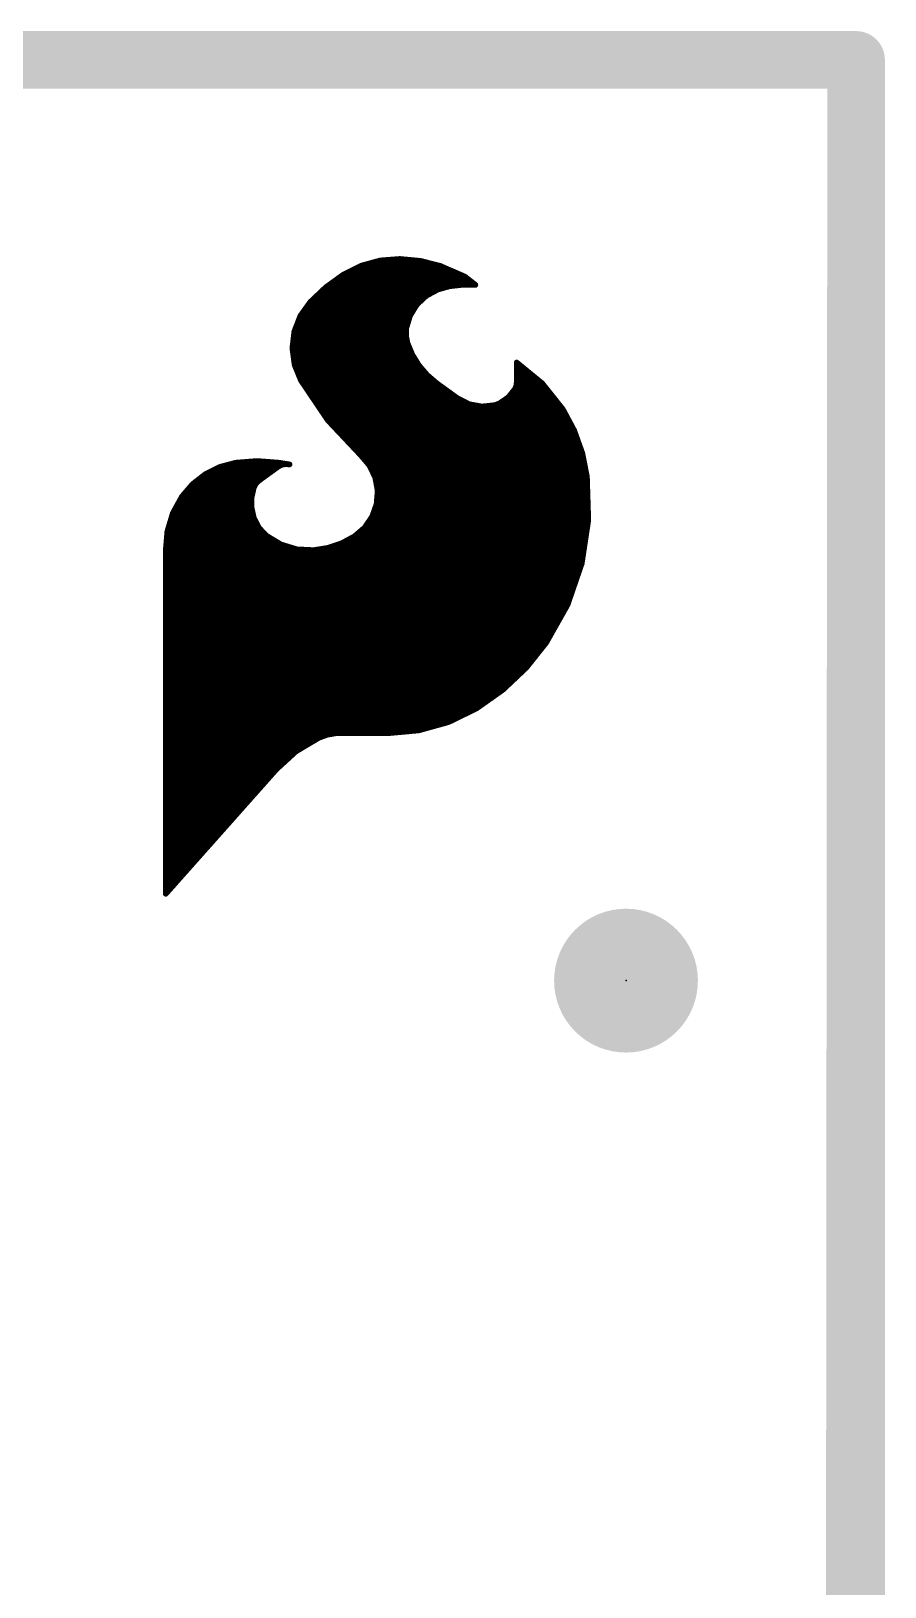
# Model space of a CAD drawing. Extents: x -0.1 to 30.6, y -0.1 to 23.
# Drawn here: x 26.84 to 30.61, y 16.12 to 22.99 of the extents above; entities that cross this region are included whole.
import ezdxf

# ---------------------------------------------------------------- set-up
doc = ezdxf.new("R2010")
doc.units = 0
for name, color, linetype in [('1', 12, 'CONTINUOUS'), ('16', 132, 'CONTINUOUS'), ('20', 53, 'CONTINUOUS'), ('21', 41, 'CONTINUOUS'), ('23', 53, 'CONTINUOUS')]:
    doc.layers.add(name, color=color, linetype=linetype)

# ---------------------------------------------------------------- blocks, each defined once
blk = doc.blocks.new('PIE')
at = {"const_width": 0.5}
blk.add_lwpolyline([(0, -0.25, 1), (0, 0.25, 1), (0, -0.25)], format="xyb", dxfattribs=at)

msp = doc.modelspace()

# ---------------------------------------------------------------- linework, layer by layer
at = {"layer": '1', "const_width": 0.254}
for points in [[(30.48, 22.86), (0, 22.86)], [(30.48, 0), (30.48, 22.86)]]:
    msp.add_lwpolyline(points, dxfattribs=at)
at = {"layer": '1', "const_width": 0.127}
for points in [[(30.5435, 22.86, 1), (30.4165, 22.86)], [(30.48, 22.7965, 1), (30.48, 22.9235)]]:
    msp.add_lwpolyline(points, format="xyb", dxfattribs=at)
at = {"layer": '16', "const_width": 0.254}
for points in [[(30.48, 22.86), (0, 22.86)], [(30.48, 0), (30.48, 22.86)]]:
    msp.add_lwpolyline(points, dxfattribs=at)
at = {"layer": '16', "const_width": 0.127}
for points in [[(30.5435, 22.86, 1), (30.4165, 22.86)], [(30.48, 22.7965, 1), (30.48, 22.9235)]]:
    msp.add_lwpolyline(points, format="xyb", dxfattribs=at)
at = {"layer": '20', "const_width": 0.254}
for points in [[(30.48, 22.86), (0, 22.86)], [(30.46, 0), (30.48, 22.86)]]:
    msp.add_lwpolyline(points, dxfattribs=at)
at = {"layer": '20', "const_width": 0.127}
for points in [[(30.5435, 22.8599, 1), (30.4165, 22.8601)], [(30.48, 22.7965, 1), (30.48, 22.9235)]]:
    msp.add_lwpolyline(points, format="xyb", dxfattribs=at)
at = {"layer": '21', "const_width": 0.0254}
for points in [[(28.3789, 21.9746), (28.2949, 21.9514)], [(28.366, 21.971), (28.5624, 21.971)], [(28.4658, 21.9812), (28.3789, 21.9746)], [(28.5559, 21.9727), (28.4658, 21.9812)], [(28.6436, 21.9507), (28.5559, 21.9727)], [(28.2169, 21.9126), (28.1392, 21.8566)], [(28.1922, 21.8948), (28.7634, 21.8948)], [(28.2949, 21.9514), (28.2169, 21.9126)], [(28.2322, 21.9202), (28.7137, 21.9202)], [(28.2832, 21.9456), (28.6551, 21.9456)], [(28.6665, 21.9405), (28.6436, 21.9507)], [(28.7021, 21.9253), (28.6665, 21.9405)], [(28.7525, 21.9032), (28.7021, 21.9253)], [(28.796, 21.8694), (28.7525, 21.9032)], [(28.1392, 21.8566), (28.0696, 21.7907)], [(28.1259, 21.844), (28.6288, 21.844)], [(28.157, 21.8694), (28.796, 21.8694)], [(28.5827, 21.8195), (28.6335, 21.8465)], [(28.6335, 21.8465), (28.6847, 21.861)], [(28.6847, 21.861), (28.7376, 21.8669)], [(28.7376, 21.8669), (28.7986, 21.8669)], [(28.7985, 21.8669), (28.796, 21.8694)], [(28.7986, 21.8669), (28.7985, 21.8669)], [(28.0696, 21.7907), (28.0265, 21.7303)], [(28.0532, 21.7678), (28.533, 21.7678)], [(28.0722, 21.7932), (28.5546, 21.7932)], [(28.0991, 21.8186), (28.5817, 21.8186)], [(28.5104, 21.7314), (28.5407, 21.7803)], [(28.5407, 21.7803), (28.5827, 21.8195)], [(28.0265, 21.7303), (27.9997, 21.6611)], [(28.0115, 21.6916), (28.4984, 21.6916)], [(28.0213, 21.717), (28.506, 21.717)], [(28.0351, 21.7424), (28.5172, 21.7424)], [(28.4938, 21.6764), (28.5104, 21.7314)], [(27.9997, 21.6611), (27.9911, 21.5874)], [(27.9973, 21.6408), (28.4928, 21.6408)], [(28.0017, 21.6662), (28.4934, 21.6662)], [(28.4924, 21.643), (28.4938, 21.6764)], [(28.4989, 21.6103), (28.4924, 21.643)], [(27.9911, 21.5874), (28.001, 21.5139)], [(27.9914, 21.59), (28.5074, 21.59)], [(27.9942, 21.5646), (28.518, 21.5646)], [(27.9944, 21.6154), (28.4979, 21.6154)], [(28.5204, 21.5588), (28.4989, 21.6103)], [(28.5497, 21.5113), (28.5204, 21.5588)], [(27.9976, 21.5392), (28.5325, 21.5392)], [(28.001, 21.5139), (28.029, 21.4452)], [(28.0011, 21.5138), (28.5482, 21.5138)], [(28.0114, 21.4884), (28.5693, 21.4884)], [(28.586, 21.4689), (28.5497, 21.5113)], [(29.0941, 21.4319), (28.9815, 21.524)], [(28.9815, 21.524), (28.9815, 21.4351)], [(28.9815, 21.5138), (28.994, 21.5138)], [(28.9815, 21.4884), (29.025, 21.4884)], [(28.0218, 21.463), (28.5929, 21.463)], [(28.029, 21.4452), (28.1476, 21.2694)], [(28.0341, 21.4376), (28.6225, 21.4376)], [(28.0513, 21.4122), (28.6565, 21.4122)], [(28.6284, 21.4325), (28.586, 21.4689)], [(28.7198, 21.3665), (28.6284, 21.4325)], [(28.9795, 21.4206), (28.9738, 21.4071)], [(28.976, 21.4122), (29.1098, 21.4122)], [(28.9815, 21.4351), (28.9795, 21.4206)], [(28.9815, 21.463), (29.0561, 21.463)], [(28.9815, 21.4376), (29.0871, 21.4376)], [(29.1847, 21.3182), (29.0941, 21.4319)], [(28.0684, 21.3868), (28.6917, 21.3868)], [(28.0855, 21.3614), (28.7298, 21.3614)], [(28.7711, 21.3403), (28.7198, 21.3665)], [(28.9053, 21.3436), (28.8849, 21.336)], [(28.9442, 21.3704), (28.9053, 21.3436)], [(28.9311, 21.3614), (29.1503, 21.3614)], [(28.9738, 21.4071), (28.9442, 21.3704)], [(28.9574, 21.3868), (29.13, 21.3868)], [(28.1027, 21.336), (28.7944, 21.336)], [(28.1198, 21.3106), (29.1888, 21.3106)], [(28.1369, 21.2852), (29.2024, 21.2852)], [(28.8277, 21.3299), (28.7711, 21.3403)], [(28.8849, 21.336), (28.8277, 21.3299)], [(28.8849, 21.336), (29.1705, 21.336)], [(29.2348, 21.2248), (29.1847, 21.3182)], [(28.1476, 21.2694), (28.2931, 21.115)], [(28.1566, 21.2598), (29.2161, 21.2598)], [(28.1806, 21.2344), (29.2297, 21.2344)], [(28.2045, 21.209), (29.2405, 21.209)], [(29.2706, 21.125), (29.2348, 21.2248)], [(28.2284, 21.1836), (29.2496, 21.1836)], [(28.2524, 21.1582), (29.2587, 21.1582)], [(27.7419, 21.082), (27.672, 21.0636)], [(27.8359, 21.0893), (27.7419, 21.082)], [(27.7419, 21.082), (27.9299, 21.082)], [(27.9299, 21.082), (27.8359, 21.0893)], [(27.9274, 21.0642), (27.9431, 21.0726)], [(27.9782, 21.0744), (27.9299, 21.082)], [(27.9431, 21.0726), (27.9605, 21.0761)], [(27.9605, 21.0761), (27.9782, 21.0744)], [(28.2763, 21.1328), (29.2678, 21.1328)], [(28.2931, 21.115), (28.3314, 21.0701)], [(28.2996, 21.1074), (29.2741, 21.1074)], [(28.3212, 21.082), (29.2792, 21.082)], [(28.3314, 21.0701), (28.3569, 21.0168)], [(29.2913, 21.021), (29.2706, 21.125)], [(27.6072, 21.0315), (27.5502, 20.9871)], [(27.5742, 21.0058), (27.8469, 21.0058)], [(27.6068, 21.0312), (27.8819, 21.0312)], [(27.672, 21.0636), (27.6072, 21.0315)], [(27.6579, 21.0566), (27.9169, 21.0566)], [(27.8297, 20.9899), (27.8435, 21.0033)], [(27.8435, 21.0033), (27.9274, 21.0642)], [(28.3379, 21.0566), (29.2842, 21.0566)], [(28.35, 21.0312), (29.2893, 21.0312)], [(28.3569, 21.0168), (28.3676, 20.9587)], [(28.3589, 21.0058), (29.2918, 21.0058)], [(29.2973, 20.8282), (29.2913, 21.021)], [(27.5032, 20.9321), (27.4631, 20.8589)], [(27.5502, 20.9871), (27.5032, 20.9321)], [(27.5228, 20.955), (27.8167, 20.955)], [(27.5445, 20.9804), (27.8247, 20.9804)], [(27.8108, 20.9283), (27.8207, 20.9728)], [(27.8207, 20.9728), (27.8297, 20.9899)], [(28.3676, 20.9587), (28.363, 20.8998)], [(28.3636, 20.9804), (29.2926, 20.9804)], [(28.3674, 20.955), (29.2934, 20.955)], [(27.474, 20.8788), (27.8116, 20.8788)], [(27.4879, 20.9042), (27.8108, 20.9042)], [(27.5018, 20.9296), (27.8111, 20.9296)], [(27.8108, 20.8827), (27.8108, 20.9283)], [(27.8207, 20.8382), (27.8108, 20.8827)], [(28.363, 20.8998), (28.3434, 20.8441)], [(28.3556, 20.8788), (29.2958, 20.8788)], [(28.3634, 20.9042), (29.295, 20.9042)], [(28.3654, 20.9296), (29.2942, 20.9296)], [(27.4631, 20.8589), (27.4391, 20.779)], [(27.4461, 20.8026), (27.8389, 20.8026)], [(27.4538, 20.828), (27.8259, 20.828)], [(27.4614, 20.8534), (27.8173, 20.8534)], [(27.8429, 20.7948), (27.8207, 20.8382)], [(27.8766, 20.7594), (27.8429, 20.7948)], [(28.31, 20.7954), (28.2652, 20.7569)], [(28.3434, 20.8441), (28.31, 20.7954)], [(28.315, 20.8026), (29.2935, 20.8026)], [(28.3324, 20.828), (29.2973, 20.828)], [(28.3467, 20.8534), (29.2965, 20.8534)], [(29.2685, 20.6375), (29.2973, 20.8282)], [(27.4391, 20.779), (27.4321, 20.6959)], [(27.4347, 20.7264), (27.9314, 20.7264)], [(27.4368, 20.7518), (27.8892, 20.7518)], [(27.4389, 20.7772), (27.8597, 20.7772)], [(27.94, 20.7212), (27.8766, 20.7594)], [(28.2088, 20.7265), (28.1481, 20.706)], [(28.2085, 20.7264), (29.2819, 20.7264)], [(28.2652, 20.7569), (28.2088, 20.7265)], [(28.2557, 20.7518), (29.2858, 20.7518)], [(28.2889, 20.7772), (29.2896, 20.7772)], [(27.4321, 20.6959), (27.4321, 19.1795)], [(27.4321, 20.6756), (29.2742, 20.6756)], [(27.4325, 20.701), (28.0062, 20.701)], [(28.0108, 20.6996), (27.94, 20.7212)], [(28.0848, 20.6959), (28.0108, 20.6996)], [(28.1481, 20.706), (28.0848, 20.6959)], [(28.1168, 20.701), (29.2781, 20.701)], [(27.4321, 20.6502), (29.2704, 20.6502)], [(27.4321, 20.6248), (29.2641, 20.6248)], [(27.4321, 20.5994), (29.2554, 20.5994)], [(29.2057, 20.4551), (29.2685, 20.6375)], [(27.4321, 20.574), (29.2466, 20.574)], [(27.4321, 20.5486), (29.2379, 20.5486)], [(27.4321, 20.5232), (29.2291, 20.5232)], [(27.4321, 20.4978), (29.2204, 20.4978)], [(27.4321, 20.4724), (29.2116, 20.4724)], [(29.111, 20.287), (29.2057, 20.4551)], [(27.4321, 20.447), (29.2011, 20.447)], [(27.4321, 20.4216), (29.1868, 20.4216)], [(27.4321, 20.3962), (29.1725, 20.3962)], [(27.4321, 20.3708), (29.1582, 20.3708)], [(27.4321, 20.3454), (29.1439, 20.3454)], [(27.4321, 20.32), (29.1296, 20.32)], [(27.4321, 20.2946), (29.1153, 20.2946)], [(27.4321, 20.2692), (29.0968, 20.2692)], [(29.0226, 20.1763), (29.111, 20.287)], [(27.4321, 20.2438), (29.0765, 20.2438)], [(27.4321, 20.2184), (29.0562, 20.2184)], [(27.4321, 20.193), (29.0359, 20.193)], [(28.9194, 20.0791), (29.0226, 20.1763)], [(27.4321, 20.1676), (29.0133, 20.1676)], [(27.4321, 20.1422), (28.9864, 20.1422)], [(27.4321, 20.1168), (28.9594, 20.1168)], [(27.4321, 20.0914), (28.9325, 20.0914)], [(27.4321, 20.066), (28.9009, 20.066)], [(27.4321, 20.0406), (28.8649, 20.0406)], [(28.8037, 19.9974), (28.9194, 20.0791)], [(27.4321, 20.0152), (28.8289, 20.0152)], [(27.4321, 19.9898), (28.7881, 19.9898)], [(28.6807, 19.9374), (28.8037, 19.9974)], [(27.4321, 19.9644), (28.736, 19.9644)], [(27.4321, 19.939), (28.6839, 19.939)], [(27.4321, 19.9136), (28.5954, 19.9136)], [(28.5488, 19.9006), (28.6807, 19.9374)], [(27.4321, 19.8882), (28.4125, 19.8882)], [(27.4321, 19.8628), (28.0991, 19.8628)], [(27.4321, 19.8374), (28.0564, 19.8374)], [(28.0065, 19.8077), (28.1077, 19.8679)], [(28.1077, 19.8679), (28.1449, 19.8814)], [(28.1449, 19.8814), (28.1839, 19.8882)], [(28.1839, 19.8882), (28.4125, 19.8882)], [(28.4125, 19.8882), (28.5488, 19.9006)], [(27.4321, 19.812), (28.0137, 19.812)], [(27.4321, 19.7866), (27.9834, 19.7866)], [(27.9197, 19.7282), (28.0065, 19.8077)], [(27.4321, 19.7612), (27.9557, 19.7612)], [(27.4321, 19.7358), (27.928, 19.7358)], [(27.4321, 19.1795), (27.9197, 19.7282)], [(27.4321, 19.7104), (27.9039, 19.7104)], [(27.4321, 19.685), (27.8813, 19.685)], [(27.4321, 19.6596), (27.8587, 19.6596)], [(27.4321, 19.6342), (27.8362, 19.6342)], [(27.4321, 19.6088), (27.8136, 19.6088)], [(27.4321, 19.5834), (27.791, 19.5834)], [(27.4321, 19.558), (27.7685, 19.558)], [(27.4321, 19.5326), (27.7459, 19.5326)], [(27.4321, 19.5072), (27.7233, 19.5072)], [(27.4321, 19.4818), (27.7007, 19.4818)], [(27.4321, 19.4564), (27.6782, 19.4564)], [(27.4321, 19.431), (27.6556, 19.431)], [(27.4321, 19.4056), (27.633, 19.4056)], [(27.4321, 19.3802), (27.6105, 19.3802)], [(27.4321, 19.3548), (27.5879, 19.3548)], [(27.4321, 19.3294), (27.5653, 19.3294)], [(27.4321, 19.304), (27.5427, 19.304)], [(27.4321, 19.2786), (27.5202, 19.2786)], [(27.4321, 19.2532), (27.4976, 19.2532)], [(27.4321, 19.2278), (27.475, 19.2278)], [(27.4321, 19.2024), (27.4524, 19.2024)]]:
    msp.add_lwpolyline(points, dxfattribs=at)
at = {"layer": '21', "const_width": 0.0127}
for points in [[(28.366, 21.9774, 1), (28.366, 21.9646)], [(28.3784, 21.9809, 1), (28.3794, 21.9682)], [(28.3806, 21.9685, 1), (28.3772, 21.9807)], [(28.4664, 21.9875, 1), (28.4652, 21.9749)], [(28.4663, 21.9749, 1), (28.4653, 21.9875)], [(28.5574, 21.9788, 1), (28.5543, 21.9665)], [(28.5552, 21.9663, 1), (28.5565, 21.979)], [(28.5624, 21.9646, 1), (28.5624, 21.9774)], [(28.1922, 21.9012, 1), (28.1922, 21.8884)], [(28.2141, 21.9183, 1), (28.2197, 21.9069)], [(28.2206, 21.9074, 1), (28.2132, 21.9178)], [(28.2322, 21.9266, 1), (28.2322, 21.9139)], [(28.2832, 21.952, 1), (28.2832, 21.9393)], [(28.2932, 21.9575, 1), (28.2966, 21.9453)], [(28.2977, 21.9457, 1), (28.2921, 21.9571)], [(28.6462, 21.9565, 1), (28.641, 21.9449)], [(28.6421, 21.9445, 1), (28.6451, 21.9569)], [(28.6551, 21.9393, 1), (28.6551, 21.952)], [(28.669, 21.9463, 1), (28.664, 21.9347)], [(28.6639, 21.9347, 1), (28.6691, 21.9463)], [(28.7046, 21.9311, 1), (28.6996, 21.9195)], [(28.6996, 21.9195, 1), (28.7046, 21.9311)], [(28.7137, 21.9139, 1), (28.7137, 21.9266)], [(28.7564, 21.9082, 1), (28.7486, 21.8982)], [(28.75, 21.8974, 1), (28.7551, 21.909)], [(28.7634, 21.8884, 1), (28.7634, 21.9012)], [(28.1259, 21.8504, 1), (28.1259, 21.8377)], [(28.1355, 21.8617, 1), (28.1429, 21.8514)], [(28.1436, 21.8519, 1), (28.1348, 21.8612)], [(28.157, 21.8758, 1), (28.157, 21.8631)], [(28.6318, 21.8526, 1), (28.6352, 21.8404)], [(28.6288, 21.8377, 1), (28.6288, 21.8504)], [(28.6365, 21.8409, 1), (28.6305, 21.8521)], [(28.684, 21.8673, 1), (28.6854, 21.8547)], [(28.6864, 21.8549, 1), (28.683, 21.8671)], [(28.7376, 21.8733, 1), (28.7376, 21.8605)], [(28.7383, 21.8606, 1), (28.7369, 21.8732)], [(28.8005, 21.8739, 1), (28.7915, 21.8649)], [(28.7985, 21.8733, 1), (28.7985, 21.8605)], [(28.7921, 21.8644, 1), (28.7999, 21.8744)], [(28.794, 21.8624, 1), (28.803, 21.8714)], [(28.796, 21.8631, 1), (28.796, 21.8758)], [(28.7986, 21.8605, 1), (28.7986, 21.8733)], [(28.7986, 21.8605, 1), (28.7986, 21.8733)], [(28.0532, 21.7742, 1), (28.0532, 21.7614)], [(28.0652, 21.7953, 1), (28.074, 21.7861)], [(28.0748, 21.787, 1), (28.0644, 21.7944)], [(28.0722, 21.7996, 1), (28.0722, 21.7869)], [(28.0991, 21.825, 1), (28.0991, 21.8122)], [(28.533, 21.7614, 1), (28.533, 21.7742)], [(28.5364, 21.7849, 1), (28.5451, 21.7756)], [(28.5461, 21.7769, 1), (28.5353, 21.7836)], [(28.5546, 21.7869, 1), (28.5546, 21.7996)], [(28.5798, 21.8251, 1), (28.5857, 21.8139)], [(28.5871, 21.8149, 1), (28.5784, 21.8242)], [(28.5817, 21.8122, 1), (28.5817, 21.825)], [(28.0115, 21.698, 1), (28.0115, 21.6852)], [(28.0213, 21.7234, 1), (28.0213, 21.7107)], [(28.0213, 21.734, 1), (28.0316, 21.7266)], [(28.0324, 21.728, 1), (28.0205, 21.7326)], [(28.0351, 21.7488, 1), (28.0351, 21.736)], [(28.4984, 21.6852, 1), (28.4984, 21.698)], [(28.505, 21.7348, 1), (28.5158, 21.7281)], [(28.5165, 21.7296, 1), (28.5043, 21.7333)], [(28.506, 21.7107, 1), (28.506, 21.7234)], [(28.5172, 21.736, 1), (28.5172, 21.7488)], [(27.9973, 21.6472, 1), (27.9973, 21.6345)], [(28.006, 21.6604, 1), (27.9934, 21.6619)], [(27.9938, 21.6634, 1), (28.0057, 21.6588)], [(28.0017, 21.6726, 1), (28.0017, 21.6598)], [(28.486, 21.6433, 1), (28.4987, 21.6428)], [(28.4986, 21.6443, 1), (28.4862, 21.6418)], [(28.5001, 21.6761, 1), (28.4875, 21.6767)], [(28.4877, 21.6782, 1), (28.4999, 21.6746)], [(28.4928, 21.6345, 1), (28.4928, 21.6472)], [(28.4934, 21.6598, 1), (28.4934, 21.6726)], [(27.9974, 21.5883, 1), (27.9848, 21.5866)], [(27.9848, 21.5882, 1), (27.9974, 21.5867)], [(27.9914, 21.5964, 1), (27.9914, 21.5836)], [(27.9942, 21.571, 1), (27.9942, 21.5583)], [(27.9944, 21.6218, 1), (27.9944, 21.609)], [(28.5048, 21.6127, 1), (28.493, 21.6079)], [(28.4927, 21.6091, 1), (28.5051, 21.6115)], [(28.4979, 21.609, 1), (28.4979, 21.6218)], [(28.5074, 21.5836, 1), (28.5074, 21.5964)], [(28.5258, 21.5621, 1), (28.515, 21.5555)], [(28.5145, 21.5563, 1), (28.5262, 21.5612)], [(28.518, 21.5583, 1), (28.518, 21.571)], [(27.9976, 21.5456, 1), (27.9976, 21.5328)], [(28.0069, 21.5163, 1), (27.9952, 21.5115)], [(28.0011, 21.5202, 1), (28.0011, 21.5074)], [(27.9947, 21.5131, 1), (28.0073, 21.5148)], [(28.0114, 21.4948, 1), (28.0114, 21.4821)], [(28.5325, 21.5328, 1), (28.5325, 21.5456)], [(28.5545, 21.5154, 1), (28.5449, 21.5072)], [(28.5443, 21.508, 1), (28.5551, 21.5146)], [(28.5482, 21.5074, 1), (28.5482, 21.5202)], [(28.5693, 21.4821, 1), (28.5693, 21.4948)], [(28.9879, 21.524, 1), (28.9751, 21.524)], [(28.9855, 21.5289, 1), (28.9775, 21.5191)], [(28.9815, 21.5202, 1), (28.9815, 21.5074)], [(28.9815, 21.4948, 1), (28.9815, 21.4821)], [(28.994, 21.5074, 1), (28.994, 21.5202)], [(29.025, 21.4821, 1), (29.025, 21.4948)], [(28.0218, 21.4694, 1), (28.0218, 21.4566)], [(28.0343, 21.4488, 1), (28.0237, 21.4416)], [(28.0231, 21.4428, 1), (28.0349, 21.4476)], [(28.0341, 21.444, 1), (28.0341, 21.4312)], [(28.0513, 21.4186, 1), (28.0513, 21.4059)], [(28.5902, 21.4737, 1), (28.5819, 21.4641)], [(28.5812, 21.4648, 1), (28.5909, 21.473)], [(28.5929, 21.4566, 1), (28.5929, 21.4694)], [(28.6321, 21.4376, 1), (28.6247, 21.4274)], [(28.6225, 21.4312, 1), (28.6225, 21.444)], [(28.6243, 21.4277, 1), (28.6325, 21.4373)], [(28.6565, 21.4059, 1), (28.6565, 21.4186)], [(28.976, 21.4186, 1), (28.976, 21.4059)], [(28.9732, 21.4214, 1), (28.9858, 21.4197)], [(28.9854, 21.4181, 1), (28.9737, 21.4231)], [(28.9815, 21.4694, 1), (28.9815, 21.4566)], [(28.9815, 21.444, 1), (28.9815, 21.4312)], [(28.9878, 21.4342, 1), (28.9752, 21.436)], [(28.9751, 21.4351, 1), (28.9879, 21.4351)], [(29.0561, 21.4566, 1), (29.0561, 21.4694)], [(29.0871, 21.4312, 1), (29.0871, 21.444)], [(29.099, 21.4359, 1), (29.0891, 21.428)], [(29.09, 21.427, 1), (29.0981, 21.4368)], [(29.1098, 21.4059, 1), (29.1098, 21.4186)], [(28.0684, 21.3932, 1), (28.0684, 21.3804)], [(28.0855, 21.3678, 1), (28.0855, 21.355)], [(28.6917, 21.3804, 1), (28.6917, 21.3932)], [(28.7227, 21.3722, 1), (28.7169, 21.3608)], [(28.7161, 21.3614, 1), (28.7235, 21.3716)], [(28.7298, 21.355, 1), (28.7298, 21.3678)], [(28.9075, 21.3376, 1), (28.9031, 21.3496)], [(28.9311, 21.3678, 1), (28.9311, 21.355)], [(28.9392, 21.3744, 1), (28.9491, 21.3664)], [(28.9478, 21.3651, 1), (28.9406, 21.3756)], [(28.9574, 21.3932, 1), (28.9574, 21.3804)], [(28.968, 21.4096, 1), (28.9796, 21.4046)], [(28.9787, 21.4031, 1), (28.9689, 21.4111)], [(29.13, 21.3804, 1), (29.13, 21.3932)], [(29.1503, 21.355, 1), (29.1503, 21.3678)], [(28.1027, 21.3424, 1), (28.1027, 21.3297)], [(28.1198, 21.317, 1), (28.1198, 21.3042)], [(28.1369, 21.2916, 1), (28.1369, 21.2788)], [(28.7722, 21.3466, 1), (28.7699, 21.3341)], [(28.7682, 21.3347, 1), (28.774, 21.346)], [(28.7944, 21.3297, 1), (28.7944, 21.3424)], [(28.827, 21.3362, 1), (28.8283, 21.3235)], [(28.8265, 21.3236, 1), (28.8288, 21.3361)], [(28.8849, 21.3424, 1), (28.8849, 21.3297)], [(28.8827, 21.342, 1), (28.8871, 21.33)], [(28.8856, 21.3297, 1), (28.8842, 21.3423)], [(28.9017, 21.3488, 1), (28.9089, 21.3384)], [(29.1705, 21.3297, 1), (29.1705, 21.3424)], [(29.1903, 21.3212, 1), (29.1791, 21.3152)], [(29.1797, 21.3142, 1), (29.1897, 21.3222)], [(29.1888, 21.3042, 1), (29.1888, 21.317)], [(29.2024, 21.2788, 1), (29.2024, 21.2916)], [(28.1522, 21.2737, 1), (28.143, 21.265)], [(28.1424, 21.2658, 1), (28.1529, 21.2729)], [(28.1566, 21.2662, 1), (28.1566, 21.2535)], [(28.1806, 21.2408, 1), (28.1806, 21.228)], [(28.2045, 21.2154, 1), (28.2045, 21.2026)], [(29.2161, 21.2535, 1), (29.2161, 21.2662)], [(29.2408, 21.2269, 1), (29.2289, 21.2226)], [(29.2292, 21.2218, 1), (29.2404, 21.2278)], [(29.2297, 21.228, 1), (29.2297, 21.2408)], [(29.2405, 21.2026, 1), (29.2405, 21.2154)], [(28.2284, 21.19, 1), (28.2284, 21.1773)], [(28.2524, 21.1646, 1), (28.2524, 21.1518)], [(29.2496, 21.1773, 1), (29.2496, 21.19)], [(29.2587, 21.1518, 1), (29.2587, 21.1646)], [(27.7419, 21.0884, 1), (27.7419, 21.0756)], [(27.7414, 21.0883, 1), (27.7424, 21.0757)], [(27.7435, 21.0759, 1), (27.7403, 21.0881)], [(27.8364, 21.0957, 1), (27.8354, 21.083)], [(27.8364, 21.083, 1), (27.8354, 21.0957)], [(27.9309, 21.0883, 1), (27.9289, 21.0757)], [(27.9294, 21.0757, 1), (27.9304, 21.0883)], [(27.9299, 21.0756, 1), (27.9299, 21.0884)], [(27.9418, 21.0788, 1), (27.9443, 21.0664)], [(27.9461, 21.067, 1), (27.9401, 21.0782)], [(27.9611, 21.0824, 1), (27.9599, 21.0698)], [(27.9618, 21.0699, 1), (27.9592, 21.0823)], [(27.9772, 21.0681, 1), (27.9792, 21.0807)], [(27.9776, 21.0681, 1), (27.9788, 21.0807)], [(28.2763, 21.1392, 1), (28.2763, 21.1264)], [(28.2979, 21.1191, 1), (28.2883, 21.1109)], [(28.2885, 21.1106, 1), (28.2977, 21.1194)], [(28.2996, 21.1138, 1), (28.2996, 21.1011)], [(28.3212, 21.0884, 1), (28.3212, 21.0756)], [(28.3372, 21.0728, 1), (28.3257, 21.0673)], [(29.2769, 21.1262, 1), (29.2644, 21.1237)], [(29.2647, 21.1228, 1), (29.2766, 21.1271)], [(29.2678, 21.1264, 1), (29.2678, 21.1392)], [(29.2741, 21.1011, 1), (29.2741, 21.1138)], [(29.2792, 21.0756, 1), (29.2792, 21.0884)], [(27.5742, 21.0122, 1), (27.5742, 20.9994)], [(27.6068, 21.0376, 1), (27.6068, 21.0249)], [(27.6044, 21.0372, 1), (27.61, 21.0258)], [(27.6111, 21.0265, 1), (27.6033, 21.0365)], [(27.6579, 21.063, 1), (27.6579, 21.0502)], [(27.6704, 21.0697, 1), (27.6736, 21.0574)], [(27.6748, 21.0579, 1), (27.6692, 21.0693)], [(27.8398, 21.0084, 1), (27.8472, 20.9982)], [(27.8479, 20.9988, 1), (27.8391, 21.0078)], [(27.8469, 20.9994, 1), (27.8469, 21.0122)], [(27.8819, 21.0249, 1), (27.8819, 21.0376)], [(27.9169, 21.0502, 1), (27.9169, 21.063)], [(27.9244, 21.0698, 1), (27.9304, 21.0586)], [(27.9311, 21.0591, 1), (27.9237, 21.0693)], [(28.3266, 21.0659, 1), (28.3363, 21.0742)], [(28.3379, 21.063, 1), (28.3379, 21.0502)], [(28.35, 21.0376, 1), (28.35, 21.0249)], [(28.3631, 21.0179, 1), (28.3506, 21.0156)], [(28.3511, 21.014, 1), (28.3626, 21.0195)], [(28.3589, 21.0122, 1), (28.3589, 20.9994)], [(29.2842, 21.0502, 1), (29.2842, 21.063)], [(29.2976, 21.0212, 1), (29.285, 21.0208)], [(29.2851, 21.0198, 1), (29.2975, 21.0222)], [(29.2893, 21.0249, 1), (29.2893, 21.0376)], [(29.2918, 20.9994, 1), (29.2918, 21.0122)], [(27.5088, 20.929, 1), (27.4976, 20.9352)], [(27.5228, 20.9614, 1), (27.5228, 20.9487)], [(27.5445, 20.9868, 1), (27.5445, 20.974)], [(27.5463, 20.9921, 1), (27.5541, 20.9821)], [(27.555, 20.983, 1), (27.5453, 20.9912)], [(27.8151, 20.9758, 1), (27.8263, 20.9698)], [(27.8269, 20.9714, 1), (27.8145, 20.9742)], [(27.8167, 20.9487, 1), (27.8167, 20.9614)], [(27.8253, 20.9944, 1), (27.8341, 20.9853)], [(27.8353, 20.9869, 1), (27.8241, 20.9928)], [(27.8247, 20.974, 1), (27.8247, 20.9868)], [(28.3636, 20.9868, 1), (28.3636, 20.974)], [(28.3674, 20.9614, 1), (28.3674, 20.9487)], [(28.374, 20.9582, 1), (28.3613, 20.9592)], [(28.3614, 20.9575, 1), (28.3739, 20.9598)], [(29.2926, 20.974, 1), (29.2926, 20.9868)], [(29.2934, 20.9487, 1), (29.2934, 20.9614)], [(27.474, 20.8852, 1), (27.474, 20.8725)], [(27.4879, 20.9106, 1), (27.4879, 20.8978)], [(27.5018, 20.936, 1), (27.5018, 20.9232)], [(27.4984, 20.9362, 1), (27.508, 20.928)], [(27.8171, 20.9283, 1), (27.8044, 20.9283)], [(27.8044, 20.8827, 1), (27.8171, 20.8827)], [(27.8046, 20.9297, 1), (27.817, 20.9269)], [(27.817, 20.8841, 1), (27.8046, 20.8813)], [(27.8108, 20.8978, 1), (27.8108, 20.9106)], [(27.8111, 20.9232, 1), (27.8111, 20.936)], [(27.8116, 20.8725, 1), (27.8116, 20.8852)], [(28.3556, 20.8852, 1), (28.3556, 20.8725)], [(28.3567, 20.9003, 1), (28.3694, 20.8993)], [(28.3634, 20.9106, 1), (28.3634, 20.8978)], [(28.369, 20.8977, 1), (28.3571, 20.9019)], [(28.3654, 20.936, 1), (28.3654, 20.9232)], [(29.2942, 20.9232, 1), (29.2942, 20.936)], [(29.295, 20.8978, 1), (29.295, 20.9106)], [(29.2958, 20.8725, 1), (29.2958, 20.8852)], [(27.4461, 20.809, 1), (27.4461, 20.7963)], [(27.4538, 20.8344, 1), (27.4538, 20.8216)], [(27.4614, 20.8598, 1), (27.4614, 20.847)], [(27.4575, 20.862, 1), (27.4687, 20.8559)], [(27.4692, 20.8571, 1), (27.457, 20.8608)], [(27.8264, 20.8411, 1), (27.815, 20.8353)], [(27.8145, 20.8368, 1), (27.8269, 20.8396)], [(27.8173, 20.847, 1), (27.8173, 20.8598)], [(27.8259, 20.8216, 1), (27.8259, 20.8344)], [(27.8475, 20.7991, 1), (27.8383, 20.7904)], [(27.8389, 20.7963, 1), (27.8389, 20.809)], [(28.3142, 20.7905, 1), (28.3059, 20.8002)], [(28.315, 20.809, 1), (28.315, 20.7963)], [(28.3324, 20.8344, 1), (28.3324, 20.8216)], [(28.3374, 20.8462, 1), (28.3494, 20.842)], [(28.3486, 20.8405, 1), (28.3382, 20.8477)], [(28.3467, 20.8598, 1), (28.3467, 20.847)], [(29.291, 20.828, 1), (29.3037, 20.8284)], [(29.3036, 20.8272, 1), (29.2911, 20.8291)], [(29.2935, 20.7963, 1), (29.2935, 20.809)], [(29.2965, 20.847, 1), (29.2965, 20.8598)], [(29.2973, 20.8216, 1), (29.2973, 20.8344)], [(27.4347, 20.7328, 1), (27.4347, 20.7201)], [(27.4368, 20.7582, 1), (27.4368, 20.7454)], [(27.4389, 20.7836, 1), (27.4389, 20.7708)], [(27.4454, 20.7785, 1), (27.4327, 20.7796)], [(27.433, 20.7809, 1), (27.4451, 20.7772)], [(27.8373, 20.7919, 1), (27.8486, 20.7976)], [(27.8597, 20.7708, 1), (27.8597, 20.7836)], [(27.8799, 20.7648, 1), (27.8733, 20.754)], [(27.872, 20.755, 1), (27.8812, 20.7638)], [(27.8892, 20.7454, 1), (27.8892, 20.7582)], [(27.9314, 20.7201, 1), (27.9314, 20.7328)], [(28.2085, 20.7328, 1), (28.2085, 20.7201)], [(28.2058, 20.7321, 1), (28.2118, 20.7209)], [(28.2108, 20.7205, 1), (28.2068, 20.7325)], [(28.2557, 20.7582, 1), (28.2557, 20.7454)], [(28.2611, 20.7617, 1), (28.2693, 20.7521)], [(28.2682, 20.7513, 1), (28.2622, 20.7625)], [(28.2889, 20.7836, 1), (28.2889, 20.7708)], [(28.3048, 20.7989, 1), (28.3153, 20.7918)], [(29.2819, 20.7201, 1), (29.2819, 20.7328)], [(29.2858, 20.7454, 1), (29.2858, 20.7582)], [(29.2896, 20.7708, 1), (29.2896, 20.7836)], [(27.4321, 20.682, 1), (27.4321, 20.6692)], [(27.4385, 20.6959, 1), (27.4258, 20.6959)], [(27.4258, 20.6964, 1), (27.4384, 20.6954)], [(27.4325, 20.7074, 1), (27.4325, 20.6946)], [(27.9419, 20.7273, 1), (27.9382, 20.7151)], [(27.9367, 20.7157, 1), (27.9433, 20.7266)], [(28.0112, 20.7059, 1), (28.0105, 20.6932)], [(28.0062, 20.6946, 1), (28.0062, 20.7074)], [(28.009, 20.6935, 1), (28.0127, 20.7056)], [(28.0838, 20.7022, 1), (28.0858, 20.6896)], [(28.0845, 20.6896, 1), (28.0851, 20.7022)], [(28.1168, 20.7074, 1), (28.1168, 20.6946)], [(28.1461, 20.712, 1), (28.1501, 20.7)], [(28.1491, 20.6997, 1), (28.1471, 20.7122)], [(29.2742, 20.6692, 1), (29.2742, 20.682)], [(29.2781, 20.6946, 1), (29.2781, 20.7074)], [(27.4321, 20.6312, 1), (27.4321, 20.6184)], [(27.4321, 20.6058, 1), (27.4321, 20.593)], [(27.4321, 20.6566, 1), (27.4321, 20.6439)], [(29.2554, 20.593, 1), (29.2554, 20.6058)], [(29.2622, 20.6384, 1), (29.2748, 20.6365)], [(29.2745, 20.6354, 1), (29.2625, 20.6395)], [(29.2641, 20.6184, 1), (29.2641, 20.6312)], [(29.2704, 20.6439, 1), (29.2704, 20.6566)], [(27.4321, 20.555, 1), (27.4321, 20.5422)], [(27.4321, 20.5296, 1), (27.4321, 20.5168)], [(27.4321, 20.5804, 1), (27.4321, 20.5677)], [(29.2291, 20.5168, 1), (29.2291, 20.5296)], [(29.2379, 20.5422, 1), (29.2379, 20.555)], [(29.2466, 20.5677, 1), (29.2466, 20.5804)], [(27.4321, 20.4788, 1), (27.4321, 20.466)], [(27.4321, 20.5042, 1), (27.4321, 20.4915)], [(29.1997, 20.4571, 1), (29.2117, 20.453)], [(29.2112, 20.452, 1), (29.2001, 20.4582)], [(29.2116, 20.466, 1), (29.2116, 20.4788)], [(29.2204, 20.4915, 1), (29.2204, 20.5042)], [(27.4321, 20.4026, 1), (27.4321, 20.3898)], [(27.4321, 20.4534, 1), (27.4321, 20.4407)], [(27.4321, 20.428, 1), (27.4321, 20.4153)], [(29.1725, 20.3898, 1), (29.1725, 20.4026)], [(29.1868, 20.4153, 1), (29.1868, 20.428)], [(29.2011, 20.4407, 1), (29.2011, 20.4534)], [(27.4321, 20.3264, 1), (27.4321, 20.3136)], [(27.4321, 20.3772, 1), (27.4321, 20.3645)], [(27.4321, 20.3518, 1), (27.4321, 20.3391)], [(29.1296, 20.3136, 1), (29.1296, 20.3264)], [(29.1439, 20.3391, 1), (29.1439, 20.3518)], [(29.1582, 20.3645, 1), (29.1582, 20.3772)], [(27.4321, 20.301, 1), (27.4321, 20.2883)], [(27.4321, 20.2756, 1), (27.4321, 20.2629)], [(29.0968, 20.2629, 1), (29.0968, 20.2756)], [(29.1055, 20.2901, 1), (29.1165, 20.2839)], [(29.116, 20.283, 1), (29.106, 20.291)], [(29.1153, 20.2883, 1), (29.1153, 20.301)], [(27.4321, 20.2502, 1), (27.4321, 20.2374)], [(27.4321, 20.2248, 1), (27.4321, 20.2121)], [(27.4321, 20.1994, 1), (27.4321, 20.1867)], [(29.0269, 20.1717, 1), (29.0182, 20.1809)], [(29.0359, 20.1867, 1), (29.0359, 20.1994)], [(29.0562, 20.2121, 1), (29.0562, 20.2248)], [(29.0765, 20.2374, 1), (29.0765, 20.2502)], [(27.4321, 20.174, 1), (27.4321, 20.1612)], [(27.4321, 20.1486, 1), (27.4321, 20.1359)], [(27.4321, 20.1232, 1), (27.4321, 20.1105)], [(28.9594, 20.1105, 1), (28.9594, 20.1232)], [(28.9864, 20.1359, 1), (28.9864, 20.1486)], [(29.0133, 20.1612, 1), (29.0133, 20.174)], [(29.0176, 20.1803, 1), (29.0275, 20.1723)], [(27.4321, 20.0978, 1), (27.4321, 20.085)], [(27.4321, 20.0724, 1), (27.4321, 20.0597)], [(27.4321, 20.047, 1), (27.4321, 20.0343)], [(28.8649, 20.0343, 1), (28.8649, 20.047)], [(28.9009, 20.0597, 1), (28.9009, 20.0724)], [(28.9151, 20.0837, 1), (28.9238, 20.0745)], [(28.9231, 20.0739, 1), (28.9158, 20.0843)], [(28.9325, 20.085, 1), (28.9325, 20.0978)], [(27.4321, 20.0216, 1), (27.4321, 20.0088)], [(27.4321, 19.9962, 1), (27.4321, 19.9835)], [(28.7881, 19.9835, 1), (28.7881, 19.9962)], [(28.8, 20.0026, 1), (28.8074, 19.9922)], [(28.8065, 19.9917, 1), (28.8009, 20.0031)], [(28.8289, 20.0088, 1), (28.8289, 20.0216)], [(27.4321, 19.9454, 1), (27.4321, 19.9326)], [(27.4321, 19.9708, 1), (27.4321, 19.9581)], [(27.4321, 19.92, 1), (27.4321, 19.9073)], [(28.5954, 19.9073, 1), (28.5954, 19.92)], [(28.6779, 19.9431, 1), (28.6834, 19.9317)], [(28.6824, 19.9313, 1), (28.679, 19.9435)], [(28.6839, 19.9326, 1), (28.6839, 19.9454)], [(28.736, 19.9581, 1), (28.736, 19.9708)], [(27.4321, 19.8692, 1), (27.4321, 19.8564)], [(27.4321, 19.8946, 1), (27.4321, 19.8819)], [(27.4321, 19.8438, 1), (27.4321, 19.8311)], [(28.0564, 19.8311, 1), (28.0564, 19.8438)], [(28.0991, 19.8564, 1), (28.0991, 19.8692)], [(28.1055, 19.8739, 1), (28.1099, 19.8619)], [(28.1109, 19.8624, 1), (28.1045, 19.8734)], [(28.1438, 19.8876, 1), (28.146, 19.8751)], [(28.1471, 19.8754, 1), (28.1428, 19.8873)], [(28.1839, 19.8946, 1), (28.1839, 19.8819)], [(28.185, 19.8819, 1), (28.1828, 19.8945)], [(28.4119, 19.8945, 1), (28.4131, 19.8819)], [(28.4125, 19.8819, 1), (28.4125, 19.8946)], [(28.4125, 19.8819, 1), (28.4125, 19.8946)], [(28.5471, 19.9067, 1), (28.5505, 19.8945)], [(28.5494, 19.8943, 1), (28.5482, 19.9069)], [(27.4321, 19.8184, 1), (27.4321, 19.8056)], [(27.4321, 19.793, 1), (27.4321, 19.7802)], [(27.9834, 19.7802, 1), (27.9834, 19.793)], [(28.0033, 19.8132, 1), (28.0097, 19.8023)], [(28.0108, 19.8031, 1), (28.0022, 19.8124)], [(28.0137, 19.8056, 1), (28.0137, 19.8184)], [(27.4321, 19.7422, 1), (27.4321, 19.7294)], [(27.4321, 19.7168, 1), (27.4321, 19.704)], [(27.4321, 19.7676, 1), (27.4321, 19.7549)], [(27.9039, 19.704, 1), (27.9039, 19.7168)], [(27.9154, 19.7329, 1), (27.924, 19.7235)], [(27.9244, 19.724, 1), (27.915, 19.7324)], [(27.928, 19.7294, 1), (27.928, 19.7422)], [(27.9557, 19.7549, 1), (27.9557, 19.7676)], [(27.4321, 19.666, 1), (27.4321, 19.6532)], [(27.4321, 19.6406, 1), (27.4321, 19.6278)], [(27.4321, 19.6914, 1), (27.4321, 19.6787)], [(27.8362, 19.6278, 1), (27.8362, 19.6406)], [(27.8587, 19.6532, 1), (27.8587, 19.666)], [(27.8813, 19.6787, 1), (27.8813, 19.6914)], [(27.4321, 19.5898, 1), (27.4321, 19.577)], [(27.4321, 19.5644, 1), (27.4321, 19.5516)], [(27.4321, 19.6152, 1), (27.4321, 19.6025)], [(27.7685, 19.5516, 1), (27.7685, 19.5644)], [(27.791, 19.577, 1), (27.791, 19.5898)], [(27.8136, 19.6025, 1), (27.8136, 19.6152)], [(27.4321, 19.5136, 1), (27.4321, 19.5008)], [(27.4321, 19.539, 1), (27.4321, 19.5263)], [(27.7233, 19.5008, 1), (27.7233, 19.5136)], [(27.7459, 19.5263, 1), (27.7459, 19.539)], [(27.4321, 19.4882, 1), (27.4321, 19.4754)], [(27.4321, 19.4374, 1), (27.4321, 19.4246)], [(27.4321, 19.4628, 1), (27.4321, 19.4501)], [(27.6556, 19.4246, 1), (27.6556, 19.4374)], [(27.6782, 19.4501, 1), (27.6782, 19.4628)], [(27.7007, 19.4754, 1), (27.7007, 19.4882)], [(27.4321, 19.412, 1), (27.4321, 19.3992)], [(27.4321, 19.3612, 1), (27.4321, 19.3484)], [(27.4321, 19.3866, 1), (27.4321, 19.3739)], [(27.5879, 19.3484, 1), (27.5879, 19.3612)], [(27.6105, 19.3739, 1), (27.6105, 19.3866)], [(27.633, 19.3992, 1), (27.633, 19.412)], [(27.4321, 19.3358, 1), (27.4321, 19.323)], [(27.4321, 19.3104, 1), (27.4321, 19.2977)], [(27.5427, 19.2977, 1), (27.5427, 19.3104)], [(27.5653, 19.323, 1), (27.5653, 19.3358)], [(27.4321, 19.285, 1), (27.4321, 19.2722)], [(27.4321, 19.2596, 1), (27.4321, 19.2468)], [(27.4321, 19.2342, 1), (27.4321, 19.2215)], [(27.475, 19.2215, 1), (27.475, 19.2342)], [(27.4976, 19.2468, 1), (27.4976, 19.2596)], [(27.5202, 19.2722, 1), (27.5202, 19.285)], [(27.4321, 19.2088, 1), (27.4321, 19.196)], [(27.4274, 19.1837, 1), (27.4368, 19.1753)], [(27.4258, 19.1795, 1), (27.4385, 19.1795)], [(27.4524, 19.196, 1), (27.4524, 19.2088)]]:
    msp.add_lwpolyline(points, format="xyb", dxfattribs=at)
at = {"layer": '23'}
for p in [(27.432, 19.177), (29.464, 18.796)]:
    msp.add_point(p, dxfattribs=at)

# ---------------------------------------------------------------- block references
at = {"layer": '1', "xscale": 0.635, "yscale": 0.635}
msp.add_blockref('PIE', (29.464, 18.796), dxfattribs=at)

doc.saveas('drawing.dxf')
